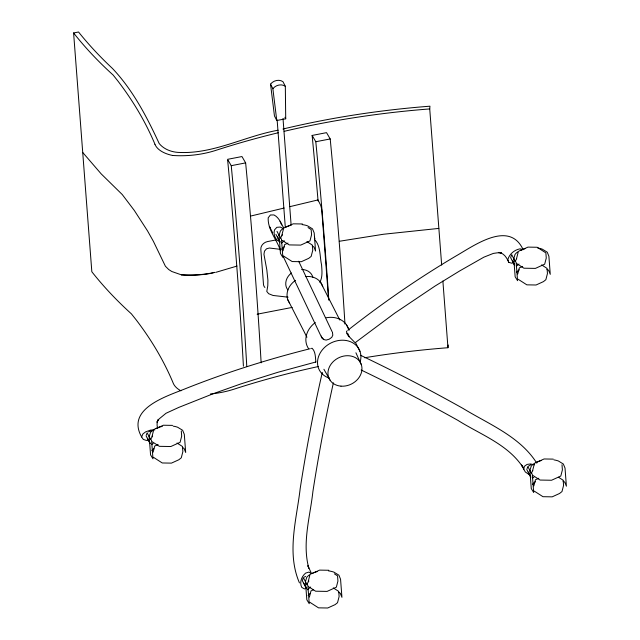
<?xml version="1.0" encoding="UTF-8"?>
<svg xmlns="http://www.w3.org/2000/svg" width="640" height="640" viewBox="0 0 640 640"><rect width="100%" height="100%" fill="white"/><g stroke="black" fill="none" stroke-linecap="round" stroke-linejoin="round"><path stroke-width="0.96" d="M441.672 265.08L429.728 108.928L429.952 106.192C380.464 110.016 331.224 117.48 282.944 129.032M364.616 357.744A520.168 274.152 -4.4 0 1 447.96 347.72L448.184 344.984M280.472 250.616C276.96 239.648 267.552 229.712 268.2 217.768L270.416 214.992L273.952 214.944C278.944 217.384 280.952 223.008 283.48 227.6M529.072 474.528L525.344 471.992L523.832 469.416L524.264 466.408L527.064 464.408L530.528 463.952L534.28 464.792M333.392 382.84C325.32 418.848 318.536 455.136 312.888 491.592C310.136 516.88 301.952 542.928 308.816 568.216L307.872 565.704L311.544 573.608L308.944 572.088L305.664 573.08C301.608 576.336 299.288 582.464 301.712 587.328L304.36 588.912L306.04 588.392M322.304 372.4C313.528 410.816 306.24 449.568 300.2 488.504C296.632 519.464 286.408 552.824 299.456 582.896M151.96 436.672L153.544 430.528M153.136 452.192L154.728 446.048L158.088 444.512M281.84 235.264L283.432 229.112M283.024 250.776L284.608 244.632L287.976 243.104M308.208 581.552L309.8 575.408M309.392 597.072L310.976 590.928L313.504 589.776M516.536 258.552L518.128 252.408M517.72 274.072L519.304 267.92L522.672 266.392M532.672 470.4L534.256 464.256M533.848 485.92L535.44 479.776L538.8 478.248M149.192 436.776L151.6 440.696L152.984 458.8L150.568 454.88L149.192 436.776L150.472 432.512A17.672 9.312 -4.4 0 1 162.288 426.408M279.08 235.368L281.488 239.28L282.864 257.384L280.456 253.472L279.08 235.368L280.352 231.096A17.672 9.312 -4.4 0 1 291.224 225.192M305.448 581.656L307.856 585.576L309.232 603.68L306.824 599.76L305.448 581.656L306.72 577.392A17.672 9.312 -4.4 0 1 317.584 571.488M513.776 258.656L516.184 262.576L517.56 280.68L515.152 276.76L513.776 258.656L515.048 254.392A17.672 9.312 -4.4 0 1 524.96 248.72M529.904 470.504L532.312 474.424L533.696 492.528L531.28 488.608L529.904 470.504L531.184 466.24A17.672 9.312 -4.4 0 1 541.096 460.568M146.32 435.016L147.136 432.776L149.264 436.952M511.448 255.4L510.632 257.64L514.656 265.504M527.032 468.752L527.576 467.248M148.872 440.312L146.288 440.408L143.304 439.408L141.632 436.968L142.888 433.96L145.632 431.848L150.68 430.056L154.864 429.92M319.784 282.376C322.776 277.128 321.96 270.632 321.56 264.84C319.72 256.696 320.792 246.712 315.12 240.152M150.544 439.456L152.632 436.104M280.432 238.048L282.52 234.688M306.8 584.336L308.888 580.984M516.696 258.816L515.128 261.336L511.712 254.648M531.256 473.184L532.824 470.672M284.296 240.744L281.592 243.032M518.992 264.032L516.288 266.32M310.664 587.032L307.216 589.784M347.024 330.912L346.456 331.472C346.472 334.08 351.56 340.896 347.632 333.224L346.968 333.752M347.872 330.24C382.184 303.304 418.112 278.4 455.656 256.184C473.952 245.752 509.344 219.64 523.152 249.696L520.048 248.832C514.512 249.856 509.304 254.024 507.88 259.576L508.744 262.336L511.768 263.208L513.48 262.768M151.704 444.448L153.2 443.528M532.424 478.176L533.912 477.264M148.648 431.904L150.16 431.032L151.76 431.304M304.144 577.216L305.656 576.352M530.872 464.768L527.848 466.504L530.408 471.52M285.848 227.192L293.248 223.824L302.44 223.976M520.544 250.48L527.944 247.112L537.136 247.264L545.872 252.872L546.264 258.04L544.672 264.184L535.424 268.392L523.936 268.208L516.928 263.72M155.96 428.6L163.36 425.232L172.552 425.384M536.672 462.336L544.072 458.968L553.272 459.12M312.216 573.48L319.616 570.112L328.808 570.272M236.96 266.08L215.776 272.352M310.248 348.68C268.312 359.2 226.984 372.208 186.784 388.152C167.72 395.992 125.392 408.24 141.632 436.968M311.296 348.416L312.16 348.28C315.672 351.8 315.336 357.352 315.856 361.984L277.72 372.336L240.664 383.984L213.48 393.616L178.776 407.416L166.024 413.264L159.096 418.936L156.952 422.168L158.144 419.616L157.128 422.72L157.112 425.912L157.856 428.16M278.136 130.208C245.152 136.12 214.232 153.768 180.088 152.472C172.416 152.432 164.128 149.632 159.176 143.512C146.816 116.8 132.832 89.904 112.416 68.416C100.312 57.072 88.904 44.96 78.544 32L73.6 32.96L91.832 271.752A754.456 397.624 -4.4 0 0 131.392 313.856L136.088 319.76A822.232 433.352 -4.4 0 1 172.584 381.624L173.176 383.096A33.128 17.456 -4.4 0 0 180.936 390.816M315.456 362.024L315.856 361.984M250.352 216.136L284.16 208.032M289.96 206.64L317.976 199.928L320.32 204.536A4.848 0.888 79 0 1 321.856 211.056L328.48 298.064A4.848 0.888 79 0 1 328.52 298.832M276.784 120.512L285.72 118.776L285.328 86.304L282.992 81.728A8.632 7.168 -27 0 0 270.536 84.136L274.456 115.936L276.784 120.512L272.872 88.72L270.536 84.144M318.064 200.92A1580.76 288.496 79 0 0 312.136 135.44L326.536 132.648L330.208 138.952A1595.888 291.256 79 0 1 344.968 324.08M312.136 135.44L315.8 141.736L330.208 138.952M245.64 162.888L241.968 156.544L227.568 159.336L231.24 165.68L245.64 162.888A1595.888 291.256 79 0 1 261.136 362.84M276.224 239.888L267.528 241.568A7.48 6.208 -27 0 0 260.824 249.312L263.472 284.24A7.48 6.208 -27 0 0 264.896 287.48M257.144 314.2L292.176 307.416M339.288 241.28L383.384 234.264L438.824 228.408M288.096 297.176L273 295.456L268.664 293.712L266.784 291.448L267.784 285.824L267.912 280.192L266.824 269.904L263.952 254.296L264.488 251.144L266.512 248.808L269.392 248.024L280.768 249.384M321.44 337.064L323.744 339.56L326.152 340.088L329.224 339.184L331.784 337.328L332.808 335.152L332.448 332.416M181.624 274.928L171.8 271.504L168.768 269.576L165.408 266.24L153.352 241.256L147.52 230.88L134.32 210.472L122.256 194.544L101.192 173.888L82.696 152.44M360.512 355.272C395.32 371.84 429.528 389.672 463.168 408.512C489.056 424.344 519.984 436.48 536.816 463.168M361.152 370.016C393.952 385.752 426.216 402.616 457.952 420.392C480.424 434.568 508.08 444.344 523.088 467.56L521.576 464.984L523.832 469.416M279.808 241.832C275.344 240.016 273.048 234.384 274.528 229.872L276.856 227.32L280.28 227.048L282.992 228.472M546.944 269.264L548.608 270.28L550.264 274.344L548.888 256.24L547.232 252.176L542.224 249.12A17.672 9.312 -4.4 0 0 537.824 248.032M312.248 245.968L313.912 246.984L315.568 251.048L314.192 232.944L312.536 228.88L307.528 225.832A17.672 9.312 -4.4 0 0 302.168 224.608M563.072 481.112L564.736 482.128L566.4 486.192L565.016 468.088L563.36 464.024L558.36 460.976A17.672 9.312 -4.4 0 0 553.952 459.888M182.36 447.384L184.024 448.4L185.688 452.464L184.304 434.36L182.648 430.296L177.648 427.248A17.672 9.312 -4.4 0 0 173.24 426.152M338.608 592.264L340.28 593.28L341.936 597.344L340.56 579.24L338.904 575.176L333.896 572.128A17.672 9.312 -4.4 0 0 328.528 570.904M541.608 264.904L547.048 268.384L547.448 273.56L545.856 279.704L543.44 281.632L536.04 285L526.848 284.84L518.112 279.24M306.912 241.608L312.352 245.096L312.752 250.272L311.16 256.416L308.744 258.336L301.344 261.704L292.152 261.552L283.416 255.952M282.232 240.432L289.24 244.912L300.728 245.104L309.976 240.896L311.568 234.752L311.176 229.576L308.04 227.56M558.512 477.248L563.184 480.24L563.576 485.408L561.984 491.56L559.568 493.48L552.168 496.848L542.976 496.696L534.24 491.096M533.064 475.576L540.064 480.056L551.56 480.248L560.808 476.04L562.392 469.896L562 464.72M177.024 443.024L182.472 446.504L182.864 451.68L181.272 457.824L178.856 459.752L171.456 463.12L162.264 462.968L153.528 457.36M152.352 441.848L159.352 446.328L170.848 446.52L180.096 442.304L181.68 436.16L181.288 430.992M333.272 587.904L338.72 591.392L339.112 596.56L337.528 602.704L335.112 604.632L327.712 608L318.512 607.848L309.784 602.24M308.6 586.728L315.608 591.208L327.096 591.4L336.344 587.192L337.936 581.04L337.536 575.872L334.408 573.856M283.256 256.536L321.728 337.68L323.744 339.56M349.128 336.624L355.12 342.736L395 312.96L435.128 286L459.688 270.936L483.888 257.16L493.352 253.408L497.576 252.8L501.536 253.032L498.84 252.392C504.04 253.16 506.896 257.896 508.744 262.336M270.36 227.8L269.328 226.392L272.76 232.864M323.912 369.264L330.264 380.464M512.56 260.968L514.688 265.12M528.264 471.992L530.824 476.976M277.44 236.848L279.992 241.832M303.8 583.144L306.36 588.12M147.552 438.256L150.112 443.24M526.768 469.496L530.792 477.352M277.016 231.36L279.152 235.536M275.936 234.352L279.96 242.208M305.52 581.832L303.384 577.656L302.304 580.648L306.328 588.504M146.056 435.768L150.08 443.624M284.944 117.256L285.72 118.776M346.504 324.904L349.192 330.184M355.464 342.504L359.96 351.36M320.76 282.632L339.808 320.024M287.88 299.816L306.928 337.208M332.16 331.8L298.68 261.24M355.912 352.776L361.24 364.504M281.648 224.984L280.024 221.28M154.944 144.296L154.352 142.832A822.232 433.352 -4.4 0 0 117.856 80.968L113.16 75.064A754.456 397.624 -4.4 0 1 73.6 32.96M321.424 336.048L321.728 337.68M442.88 281.016L447.96 347.72M283.008 118.52L291.096 224.696M277.136 119.96L285.296 227.12M318.232 366.56A520.168 274.152 -4.4 0 0 234.04 389.168A63.064 33.24 -4.4 0 1 210.4 393.992M278.336 132.728A520.168 274.152 -4.4 0 0 215.808 150.368A63.064 33.24 -4.4 0 1 172.528 155.448M284.184 131.328A520.168 274.152 -4.4 0 1 429.728 108.928M172.52 155.456A33.128 17.456 -4.4 0 1 154.952 144.296M329.464 378.176A22.432 18.624 -27 0 1 319.2 354.928A22.432 18.624 -27 0 1 346.184 340.504A22.432 18.624 -27 0 1 360.2 361.752M308.576 348.68A22.432 18.624 -27 0 1 315.312 322.544M326.2 317.768A22.432 18.624 -27 0 1 348.344 328.464M305.392 276.592A18.688 15.512 -27 0 1 322.712 286.656M295.512 280.36A18.688 15.512 -27 0 0 287.072 296.224A18.688 15.512 -27 0 0 289.424 302.864M231.24 165.68A1595.888 291.256 79 0 1 246.792 366.616M227.664 160.328A1580.768 288.496 79 0 1 243.416 366.192M315.8 141.736A1595.888 291.256 79 0 1 328.84 300.208M314.424 237.184A7.48 6.208 -27 0 1 314.816 238.848M287.864 289.936A14.2 11.792 -27 0 1 285.776 284.496A14.2 11.792 -27 0 1 291.432 273M301.64 269.472A14.2 11.792 -27 0 1 312.864 277.232M272.864 88.712A8.632 7.168 -27 0 1 285.328 86.304M151.848 450.616A17.672 9.312 -4.4 0 1 153.816 448.632M281.736 249.2A17.672 9.312 -4.4 0 1 284.552 246.6M308.104 595.496A17.672 9.312 -4.4 0 1 310.072 593.512M532.56 484.344A17.672 9.312 -4.4 0 1 535.376 481.744M516.432 272.496A17.672 9.312 -4.4 0 1 519.248 269.888M214.72 272.384L211.008 273.144A63.096 33.256 -4.4 0 1 181.608 274.752L181.672 274.944A63.096 33.256 -4.4 0 0 211.072 273.336L214.72 272.384M340.984 386.152A17.576 14.584 -27 0 0 361.272 364.488A17.576 14.584 -27 0 0 332.64 362.224A17.576 14.584 -27 0 0 340.984 386.152"/></g></svg>
